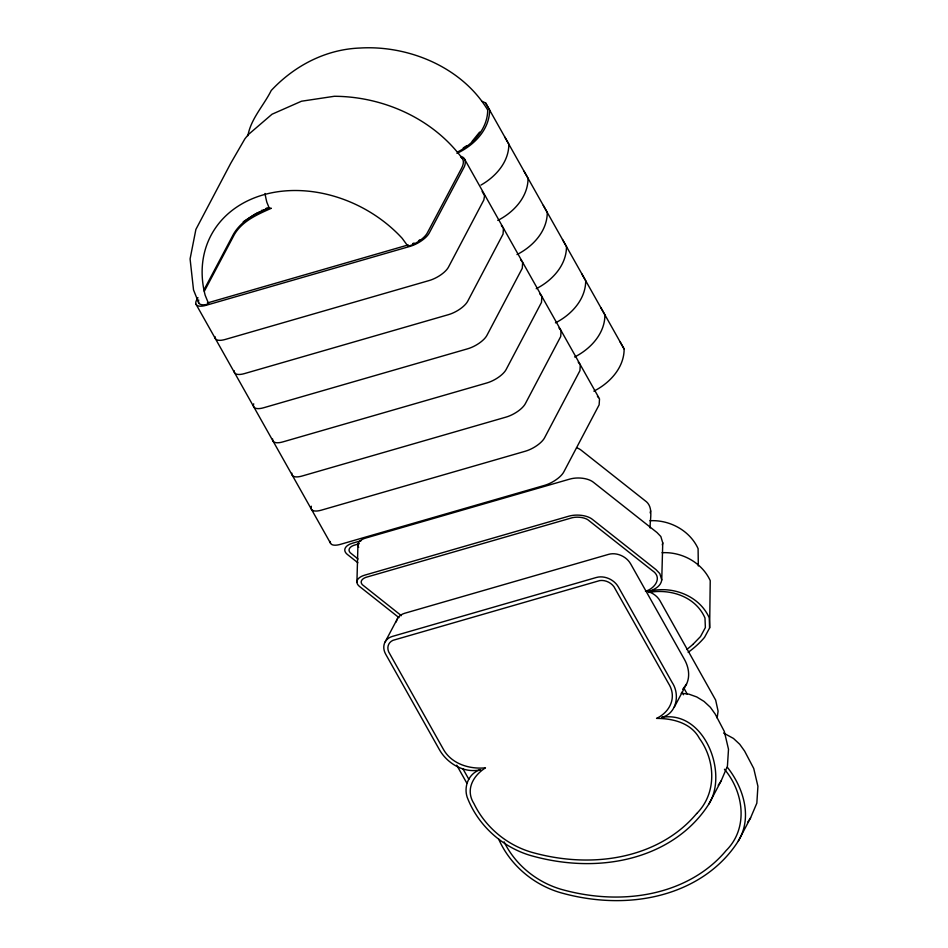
<?xml version="1.0" encoding="UTF-8"?>
<svg xmlns="http://www.w3.org/2000/svg" width="948" height="948" viewBox="0 0 948 948"><rect width="100%" height="100%" fill="white"/><g stroke="black" fill="none" stroke-linecap="round" stroke-linejoin="round"><path stroke-width="1.42" d="M356.922 582.333L357.929 545.219M650.162 527.989C649.688 518.994 654.144 506.659 644.877 500.544L581.124 450.158A17.017 8.295 1.5 0 0 576.55 447.717M688.153 652.342A180.961 88.282 1.5 0 0 704.542 637.34L709.637 627.896L709.223 617.752C699.114 595.214 671.445 585.236 648.361 591.516C654.025 589.81 660.863 586.516 661.751 579.951L662.747 542.849L660.839 536.521L657.011 532.539L593.258 482.141A17.017 8.295 1.5 0 0 569.784 479.096L365.821 538.026A17.017 8.295 1.5 0 0 358.688 547.363M698.32 565.944L698.095 548.655C689.836 530.501 669.584 519.623 649.925 520.736M709.637 627.896L710.23 580.638C701.97 562.496 681.707 551.618 662.048 552.72M481.999 101.318L485.637 102.977L624.14 349.018C624.163 367.706 609.765 383.122 593.863 391.145M247.89 135.73C250.864 118.761 263.698 105.619 271.223 90.51C294.378 65.72 325.839 49.272 360.062 48.028C408.659 45.089 462.103 67.296 487.687 109.98C487.699 128.667 473.301 144.084 457.41 152.095M650.186 512.915L650.624 510.854M662.308 544.899L662.747 542.849M717.162 717.968L718.086 711.13L715.657 700.098L660.057 600.866A17.017 13.402 27.9 0 0 646.216 591.114M708.926 803.963C728.55 772.703 704.091 709.922 661.728 717.387C676.836 713.714 680.095 694.292 672.203 682.596L618.392 587.002A17.017 13.402 27.9 0 0 596.351 577.486L392.377 636.416A17.017 13.402 27.9 0 0 385.706 654.227L439.505 749.832C447.503 763.756 464.544 773.758 480.731 769.669C469.035 772.762 463.536 786.105 467.151 797.138C477.792 825.151 501.895 847.002 530.572 855.499A180.961 142.591 27.9 0 0 708.926 803.963L721.179 780.832L727.424 766.162L728.502 749.264L724.319 731.441L715.207 714.081L710.348 707.267L704.056 701.425L696.756 696.958L688.959 694.161L681.185 693.237M674.289 707.196L686.542 684.053C690.334 676.185 688.604 666.823 684.456 659.452L630.645 563.859A17.017 13.402 27.9 0 0 608.604 554.355L404.63 613.285A17.017 13.402 27.9 0 0 396.24 621.912M498.636 839.027C510 864.825 533.06 884.448 559.972 892.518A180.961 142.591 27.9 0 0 738.338 840.983C752.712 817.318 743.493 787.776 727.495 767.43M738.338 840.983L750.591 817.84L756.836 803.169L757.914 786.271L753.731 768.461L744.618 751.1L739.748 744.287L733.468 738.445L723.573 733.041M197.931 297.613L196.556 300.208A17.017 6.624 -29.4 0 0 206.024 305.315L409.986 246.385A17.017 6.624 -29.4 0 0 429.254 232.971L463.56 168.175C466.001 164.454 466.357 157.996 461.226 156.408M204.057 289.756L233.564 234.038C239.24 224.309 248.791 217.519 258.579 212.316M204.294 291.332L234.429 234.44C242.344 220.92 257.702 214.367 271.329 208.276L266.222 208.228M385.22 641.772L397.473 618.629M686.542 684.053L682.702 689.303M479.629 132.092L472.163 141.264M696.721 813.526C716.961 793.227 715.633 760.734 699.434 738.421C691.139 722.909 672.855 718.406 656.549 718.406C670.414 711.735 677.05 696.981 668.553 683.532L613.96 586.729A12.751 10.049 27.9 0 0 599.729 580.591L392.946 640.338A12.751 10.049 27.9 0 0 388.644 651.821L443.048 748.695C451.106 763.792 469.248 769.432 485.459 767.844C472.945 775.831 465.219 789.897 473.941 803.572C485.222 826.952 506.41 844.739 531.259 852.157A176.624 139.178 27.9 0 0 696.685 813.503M692.87 644.439L700.513 636.546L705.371 627.564L704.98 617.978C695.642 596.529 670.355 588.435 648.622 592.488M243.245 221.773L255.889 213.691L269.22 208.05L266.862 202.279A107.183 84.455 27.9 0 1 265.049 193.475M463.228 147.971L466.807 145.648M480.968 185.061C495.733 176.731 508.934 161.918 508.839 144.167L504.857 137.128M645.446 591.279C654.855 588.601 662.865 577.451 652.342 570.637L587.665 519.611A12.751 6.221 1.5 0 0 572.521 517.644L365.75 577.391A12.751 6.221 1.5 0 0 362.361 584.715L401.383 615.679M456.948 153.351C473.87 145.494 489.595 129.71 489.618 110.015L485.637 102.977M497.783 220.422C513.674 212.399 528.072 196.994 528.06 178.307L524.078 171.268M516.992 254.562C532.894 246.551 547.292 231.134 547.269 212.447L543.287 205.408M536.212 288.713C552.115 280.691 566.513 265.286 566.489 246.599L562.508 239.548M555.433 322.853C571.324 314.831 585.722 299.426 585.71 280.738L581.716 273.699M574.642 356.993C590.545 348.983 604.942 333.566 604.919 314.878L600.937 307.839M259.503 211.985L266.53 209.425L261.435 210.468M207.363 302.969L408.268 244.916M361.188 540.692L352.68 543.145A17.017 8.295 1.5 0 0 347.43 554.497L357.858 562.745M359.328 543.69L353.616 545.396A12.751 6.221 1.5 0 0 350.227 552.72L358.036 559M265.404 208.833L269.22 208.05M198.736 300.006A17.017 6.624 -29.4 0 0 208.714 303.941L205.159 295.219A120.787 95.179 27.9 0 1 263.212 194.885A120.787 95.179 27.9 0 1 402.177 238.304L408.055 246.338A17.017 6.624 -29.4 0 0 427.311 232.935L461.629 168.14C463.134 165.225 464.378 161.35 462.245 158.411C432.987 118.666 383.241 96.471 334.324 96.281L301.488 101.223L272.029 114.222L248.293 134.616L244.904 138.811L230.708 163.352L195.892 229.416L190.086 258.911L193.522 289.946L198.725 302.898M398.966 617.634L359.553 586.48A17.017 8.295 1.5 0 1 364.814 575.128L568.776 516.198A17.017 8.295 1.5 0 1 592.251 519.255L656.004 569.641L659.832 573.623L661.751 579.951M460.977 157.238L462.245 158.411M482.141 191.413L484.558 195.809L483.836 199.969L448.475 267.123A17.017 6.624 -29.4 0 1 429.207 280.525L225.245 339.455A17.017 6.624 -29.4 0 1 214.995 336.599M501.362 225.565L503.435 228.207L503.056 234.109L467.696 301.263A17.017 6.624 -29.4 0 1 448.428 314.665L244.454 373.595A17.017 6.624 -29.4 0 1 234.215 370.751M520.571 259.705L522.656 262.347L522.277 268.26L486.905 335.402A17.017 6.624 -29.4 0 1 467.637 348.805L263.674 407.747A17.017 6.624 -29.4 0 1 253.697 403.812M539.791 293.844L541.865 296.499L541.486 302.4L506.125 369.542A17.017 6.624 -29.4 0 1 486.857 382.956L282.895 441.887A17.017 6.624 -29.4 0 1 272.645 439.031M559 327.996L561.086 330.639L560.706 336.54L525.334 403.694A17.017 6.624 -29.4 0 1 506.078 417.096L302.104 476.026A17.017 6.624 -29.4 0 1 291.866 473.171M578.221 362.136L580.306 364.779L579.927 370.68L544.555 437.834A17.017 6.624 -29.4 0 1 525.287 451.236L321.325 510.166A17.017 6.624 -29.4 0 1 311.347 506.232M597.441 396.276L599.515 398.93L599.136 404.832L563.776 471.974A17.017 6.624 -29.4 0 1 544.508 485.388L340.533 544.318A17.017 6.624 -29.4 0 1 330.295 541.462M724.438 769.255C743.742 792.007 748.719 828.149 726.132 850.546A176.624 139.178 27.9 0 1 560.671 889.177C536.367 881.83 515.285 864.742 504.099 841.836M620.158 341.979L624.14 349.018M464.188 158.446L598.709 397.449M683.674 687.75L687.264 694.114M682.003 692.194L683.461 694.765M463.015 768.947L468.822 779.256M456.723 765.178L466.76 783.024M196.035 304.272L330.556 543.275M419.905 239.832A12.751 4.965 -29.4 0 1 418.53 240.733M414.134 243.02A12.751 4.965 -29.4 0 1 412.653 243.6M750.591 817.84A180.961 142.591 27.9 0 1 747.593 822.331M692.834 644.439A176.624 86.173 1.5 0 1 686.755 649.487M721.179 780.832A180.961 142.591 27.9 0 1 718.193 785.311"/></g></svg>
